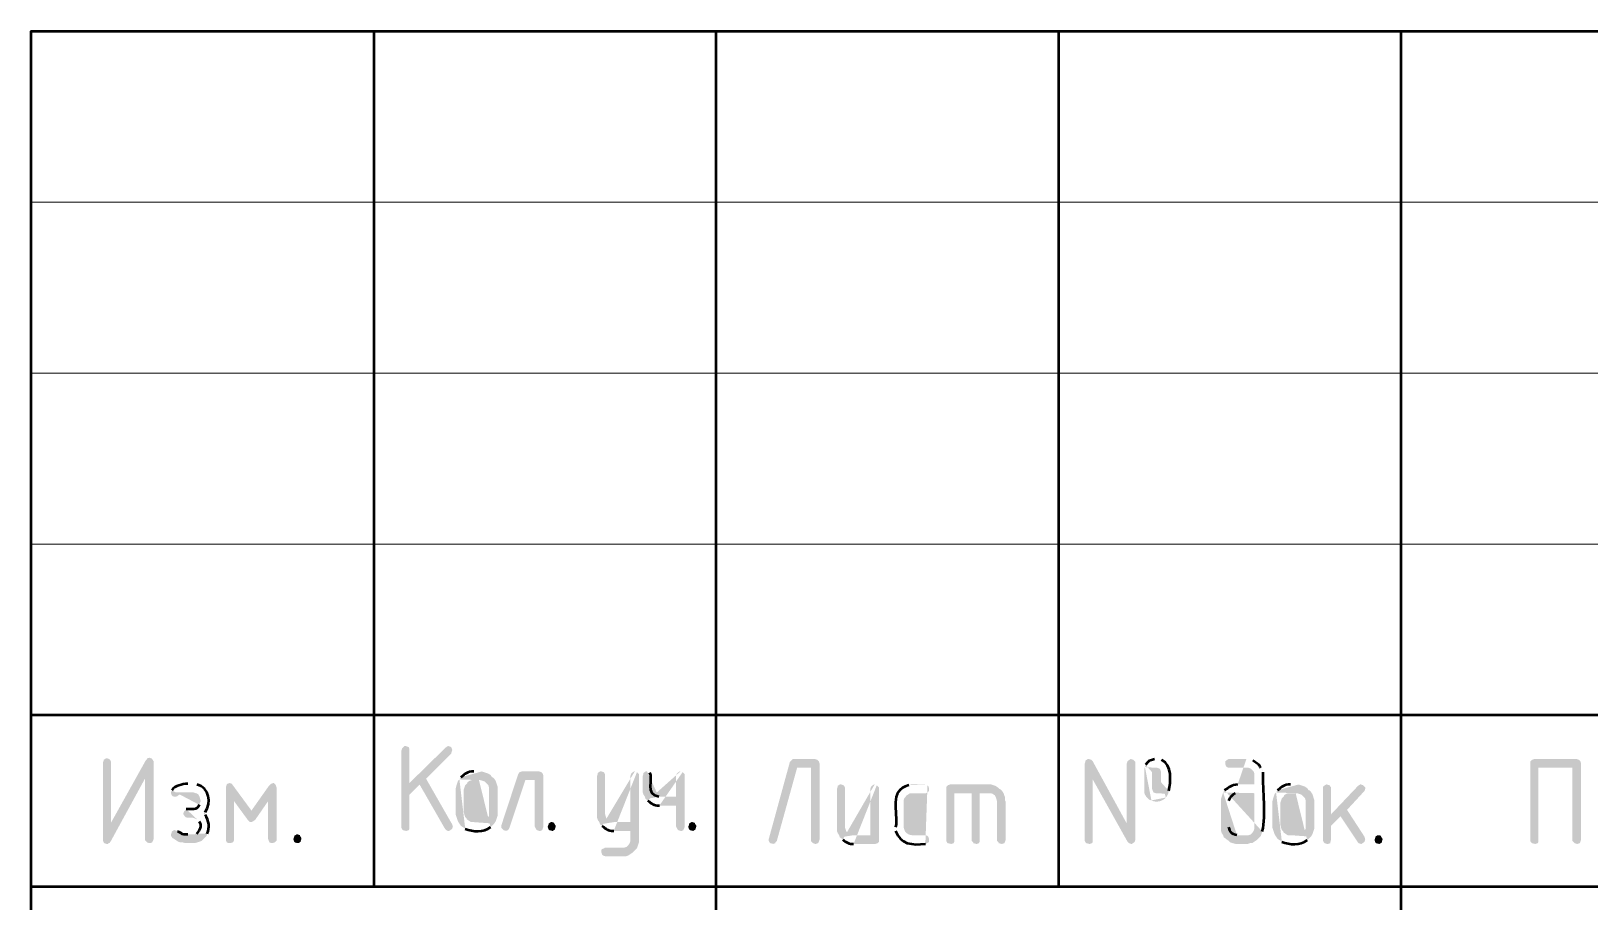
# Model space of a CAD drawing. Header units: millimetres. Extents: x -211 to 10565, y -2293 to 2244.
# Drawn here: x 4694.87 to 4740.39, y -337.96 to -312.53 of the extents above; entities that cross this region are included whole.
import ezdxf

# ---------------------------------------------------------------- set-up
doc = ezdxf.new("R2010")
doc.units = ezdxf.units.MM
doc.layers.add('PDF _Геометрия', color=7, linetype='Continuous')
doc.layers.add('PDF _Сплошная заливка', color=7, linetype='Continuous')

msp = doc.modelspace()

# ---------------------------------------------------------------- hatches: boundary and pattern name
at = {"layer": 'PDF _Сплошная заливка', "transparency": 33554559}
for points in [[(4705.811, -333.415), (4705.769, -333.415), (4705.705, -333.478), (4705.684, -333.542), (4705.684, -335.806), (4705.705, -335.848), (4705.726, -335.869), (4705.811, -335.89), (4705.832, -335.89), (4705.896, -335.869), (4705.917, -335.827), (4705.917, -334.832), (4706.213, -334.536), (4705.917, -334.494), (4705.917, -333.499), (4705.896, -333.436), (4705.874, -333.436)], [(4707.059, -333.415), (4707.038, -333.415), (4706.975, -333.457), (4705.917, -334.494), (4706.213, -334.536), (4706.954, -335.827), (4706.996, -335.869), (4707.038, -335.89), (4707.081, -335.89), (4707.144, -335.848), (4707.165, -335.827), (4707.186, -335.763), (4707.165, -335.7), (4706.403, -334.367), (4707.144, -333.626), (4707.144, -333.605), (4707.165, -333.542), (4707.165, -333.52), (4707.144, -333.457), (4707.123, -333.436)], [(4698.32, -333.753), (4698.257, -333.774), (4698.257, -333.795), (4698.214, -333.838), (4697.199, -335.658), (4696.966, -336.123), (4696.966, -336.165), (4696.987, -336.229), (4697.008, -336.25), (4697.072, -336.271), (4697.114, -336.271), (4697.135, -336.25), (4697.156, -336.25), (4697.199, -336.187), (4698.193, -334.367), (4698.447, -333.901), (4698.447, -333.859), (4698.405, -333.795), (4698.384, -333.774)], [(4697.093, -333.774), (4697.051, -333.774), (4696.987, -333.817), (4696.987, -333.838), (4696.966, -333.901), (4696.966, -336.123), (4697.199, -335.658), (4697.199, -333.859), (4697.177, -333.817), (4697.156, -333.795)], [(4698.447, -333.901), (4698.193, -334.367), (4698.193, -336.165), (4698.257, -336.229), (4698.32, -336.25), (4698.341, -336.25), (4698.405, -336.229), (4698.426, -336.187), (4698.447, -336.123)], [(4717.767, -333.795), (4717.111, -333.795), (4717.026, -333.88), (4716.412, -336.123), (4716.412, -336.187), (4716.433, -336.229), (4716.455, -336.25), (4716.539, -336.271), (4716.603, -336.25), (4716.603, -336.229), (4716.645, -336.187), (4717.238, -334.049), (4717.64, -334.049), (4717.894, -333.922), (4717.872, -333.859), (4717.83, -333.817)], [(4717.894, -333.922), (4717.64, -334.049), (4717.64, -336.187), (4717.703, -336.25), (4717.767, -336.271), (4717.788, -336.271), (4717.851, -336.25), (4717.872, -336.208), (4717.894, -336.144)], [(4725.765, -333.795), (4725.723, -333.795), (4725.659, -333.838), (4725.659, -333.859), (4725.638, -333.922), (4725.871, -334.388), (4726.887, -336.208), (4726.929, -336.25), (4726.993, -336.271), (4727.014, -336.271), (4727.077, -336.229), (4727.098, -336.208), (4727.119, -336.144), (4726.866, -335.679), (4725.871, -333.859), (4725.829, -333.817)], [(4725.638, -333.922), (4725.638, -336.187), (4725.659, -336.229), (4725.681, -336.25), (4725.765, -336.271), (4725.786, -336.271), (4725.85, -336.25), (4725.871, -336.208), (4725.871, -334.388)], [(4726.993, -333.795), (4726.971, -333.795), (4726.908, -333.838), (4726.887, -333.859), (4726.866, -333.922), (4726.866, -335.679), (4727.119, -336.144), (4727.119, -333.88), (4727.056, -333.817)], [(4740.006, -333.795), (4738.758, -333.795), (4738.694, -333.817), (4738.652, -333.859), (4738.652, -336.187), (4738.673, -336.229), (4738.694, -336.25), (4738.779, -336.271), (4738.8, -336.271), (4738.864, -336.25), (4738.885, -336.208), (4738.885, -334.049), (4739.879, -334.049), (4740.133, -333.922), (4740.112, -333.859), (4740.07, -333.817)], [(4740.133, -333.922), (4739.879, -334.049), (4739.879, -336.187), (4739.943, -336.25), (4740.006, -336.271), (4740.027, -336.271), (4740.091, -336.25), (4740.112, -336.208), (4740.133, -336.144)], [(4700.669, -334.494), (4700.605, -334.515), (4700.584, -334.536), (4700.563, -334.6), (4700.563, -334.642), (4700.796, -335.023), (4701.198, -335.573), (4701.304, -335.298), (4700.775, -334.578), (4700.732, -334.515)], [(4701.939, -334.494), (4701.875, -334.515), (4701.812, -334.578), (4701.304, -335.298), (4701.198, -335.573), (4701.261, -335.636), (4701.304, -335.636), (4701.346, -335.615), (4701.41, -335.573), (4701.79, -335.023), (4702.044, -334.642), (4702.023, -334.578), (4702.002, -334.536), (4701.96, -334.494)], [(4709.704, -334.155), (4709.197, -334.155), (4709.133, -334.176), (4709.091, -334.24), (4708.604, -335.721), (4708.604, -335.806), (4708.668, -335.869), (4708.731, -335.89), (4708.795, -335.869), (4708.837, -335.806), (4709.302, -334.409), (4709.577, -334.409), (4709.831, -334.282), (4709.81, -334.219), (4709.768, -334.176)], [(4709.831, -334.282), (4709.577, -334.409), (4709.577, -335.763), (4709.62, -335.848), (4709.641, -335.869), (4709.704, -335.89), (4709.747, -335.89), (4709.789, -335.869), (4709.81, -335.827), (4709.831, -335.763)], [(4711.524, -334.155), (4711.482, -334.155), (4711.418, -334.197), (4711.418, -334.219), (4711.397, -334.282), (4711.397, -335.509), (4711.418, -335.573), (4711.461, -335.636), (4711.482, -335.7), (4711.884, -335.636), (4711.863, -335.636), (4711.778, -335.615), (4711.715, -335.573), (4711.672, -335.531), (4711.63, -335.404), (4711.63, -334.24), (4711.609, -334.197), (4711.588, -334.176)], [(4718.528, -334.536), (4718.486, -334.536), (4718.423, -334.578), (4718.423, -334.6), (4718.401, -334.663), (4718.401, -335.89), (4718.423, -335.954), (4718.465, -336.017), (4718.486, -336.081), (4718.888, -336.017), (4718.867, -336.017), (4718.782, -335.996), (4718.719, -335.954), (4718.676, -335.911), (4718.634, -335.785), (4718.634, -334.621), (4718.613, -334.578), (4718.592, -334.557)], [(4722.824, -334.536), (4721.702, -334.536), (4721.639, -334.557), (4721.597, -334.6), (4721.597, -336.187), (4721.618, -336.229), (4721.639, -336.25), (4721.724, -336.271), (4721.745, -336.271), (4721.808, -336.25), (4721.829, -336.208), (4721.829, -334.79), (4722.824, -334.79), (4723.226, -334.726), (4723.184, -334.684), (4723.141, -334.663), (4723.099, -334.621), (4723.036, -334.578), (4722.909, -334.536)], [(4732.706, -334.536), (4732.685, -334.536), (4732.621, -334.578), (4732.6, -334.6), (4732.6, -336.187), (4732.621, -336.229), (4732.642, -336.25), (4732.706, -336.271), (4732.748, -336.271), (4732.812, -336.25), (4732.812, -336.208), (4732.833, -336.144), (4732.833, -335.742), (4733.108, -335.467), (4732.833, -335.404), (4732.833, -334.621), (4732.79, -334.578), (4732.79, -334.557)], [(4733.7, -334.536), (4733.679, -334.536), (4733.616, -334.578), (4732.833, -335.404), (4733.108, -335.467), (4733.616, -336.229), (4733.637, -336.25), (4733.7, -336.271), (4733.722, -336.271), (4733.785, -336.229), (4733.806, -336.208), (4733.827, -336.144), (4733.806, -336.06), (4733.298, -335.277), (4733.785, -334.748), (4733.806, -334.726), (4733.827, -334.663), (4733.827, -334.621), (4733.764, -334.557)], [(4698.955, -334.769), (4698.955, -334.79), (4698.976, -334.853), (4698.997, -334.875), (4699.061, -334.896), (4699.082, -334.896), (4699.145, -334.875), (4699.167, -334.853), (4699.23, -334.811), (4699.294, -334.79), (4699.378, -334.769), (4699.569, -334.769)], [(4700.563, -334.642), (4700.563, -336.187), (4700.584, -336.229), (4700.648, -336.25), (4700.69, -336.25), (4700.754, -336.229), (4700.775, -336.208), (4700.796, -336.165), (4700.796, -335.023)], [(4702.044, -334.642), (4701.79, -335.023), (4701.79, -336.123), (4701.812, -336.187), (4701.833, -336.229), (4701.896, -336.25), (4701.917, -336.25), (4701.981, -336.229), (4702.044, -336.165), (4702.044, -336.123)], [(4722.57, -334.79), (4722.337, -334.79), (4722.337, -336.187), (4722.38, -336.229), (4722.38, -336.25), (4722.464, -336.271), (4722.485, -336.271), (4722.549, -336.25), (4722.57, -336.208), (4722.57, -336.144)], [(4723.226, -334.726), (4722.824, -334.79), (4722.887, -334.79), (4722.951, -334.811), (4723.014, -334.853), (4723.036, -334.896), (4723.057, -334.959), (4723.078, -335.044), (4723.078, -336.187), (4723.12, -336.229), (4723.12, -336.25), (4723.205, -336.271), (4723.226, -336.271), (4723.289, -336.25), (4723.311, -336.208), (4723.332, -336.144), (4723.332, -335.044), (4723.311, -335.002), (4723.311, -334.917), (4723.268, -334.79)], [(4709.958, -335.763), (4709.98, -335.7), (4709.98, -335.679), (4710.043, -335.636), (4710.085, -335.636), (4710.149, -335.658), (4710.149, -335.679), (4710.191, -335.742), (4710.191, -335.763), (4710.17, -335.827), (4710.17, -335.848), (4710.106, -335.89), (4710.085, -335.89), (4710.001, -335.869), (4709.98, -335.848), (4709.958, -335.785)], [(4714.063, -335.763), (4714.085, -335.7), (4714.085, -335.679), (4714.148, -335.636), (4714.19, -335.636), (4714.254, -335.658), (4714.254, -335.679), (4714.296, -335.742), (4714.296, -335.763), (4714.275, -335.827), (4714.275, -335.848), (4714.212, -335.89), (4714.19, -335.89), (4714.106, -335.869), (4714.085, -335.848), (4714.063, -335.785)], [(4702.531, -336.123), (4702.552, -336.06), (4702.552, -336.038), (4702.616, -335.996), (4702.658, -335.996), (4702.722, -336.017), (4702.722, -336.038), (4702.764, -336.102), (4702.764, -336.123), (4702.743, -336.187), (4702.743, -336.208), (4702.679, -336.25), (4702.658, -336.25), (4702.573, -336.229), (4702.552, -336.208), (4702.531, -336.144)], [(4734.102, -336.144), (4734.124, -336.081), (4734.124, -336.06), (4734.187, -336.017), (4734.229, -336.017), (4734.293, -336.038), (4734.293, -336.06), (4734.335, -336.123), (4734.335, -336.144), (4734.314, -336.208), (4734.314, -336.229), (4734.251, -336.271), (4734.229, -336.271), (4734.145, -336.25), (4734.124, -336.229), (4734.102, -336.165)]]:
    msp.add_hatch(color=256, dxfattribs=at).paths.add_polyline_path(points)
h = msp.add_hatch(color=256, dxfattribs=at)
h.paths.add_polyline_path([(4727.395, -334.028), (4727.373, -334.092), (4727.373, -334.769), (4727.395, -334.832), (4727.437, -334.896), (4727.522, -334.98), (4727.585, -335.002)], flags=0)
h.paths.add_polyline_path([(4727.585, -335.002, 0.327765), (4728.008, -334.917)], flags=0)
h.paths.add_polyline_path([(4728.008, -334.917), (4728.051, -334.853), (4728.072, -334.811), (4727.733, -334.79), (4727.712, -334.79), (4727.648, -334.769), (4727.627, -334.726), (4727.606, -334.663), (4727.606, -334.134), (4727.648, -334.071), (4727.67, -334.071), (4727.733, -334.049)], flags=0)
h = msp.add_hatch(color=256, dxfattribs=at)
h.paths.add_polyline_path([(4727.733, -333.795), (4727.67, -333.795)], flags=0)
h.paths.add_polyline_path([(4727.416, -333.965), (4727.395, -334.028), (4727.733, -334.049), (4727.754, -334.049), (4727.818, -334.071), (4727.839, -334.092), (4727.86, -334.155), (4727.86, -334.705), (4727.797, -334.769), (4727.733, -334.79), (4728.072, -334.811), (4728.093, -334.726)], flags=0)
h.paths.add_polyline_path([(4727.881, -333.817), (4727.818, -333.795)], flags=0)
h = msp.add_hatch(color=256, dxfattribs=at)
h.paths.add_polyline_path([(4730.357, -333.795), (4729.828, -333.795), (4729.765, -333.838), (4729.743, -333.859), (4729.743, -333.944), (4729.765, -334.007), (4729.786, -334.028), (4729.849, -334.049), (4730.421, -334.049), (4730.484, -334.071), (4730.569, -334.155), (4730.59, -334.219), (4730.59, -334.536), (4730.103, -334.536)], flags=0)
h.paths.add_polyline_path([(4729.722, -334.705), (4729.68, -334.769), (4730.59, -334.79), (4730.59, -335.827), (4730.569, -335.89), (4730.526, -335.954), (4730.484, -335.996), (4730.421, -336.017), (4730.103, -336.017), (4730.78, -336.038), (4730.823, -335.911)], flags=0)
h.paths.add_polyline_path([(4730.844, -334.176), (4730.823, -334.113), (4730.78, -334.049)], flags=0)
h.paths.add_polyline_path([(4730.547, -333.838), (4730.421, -333.795)], flags=0)
h = msp.add_hatch(color=256, dxfattribs=at)
h.paths.add_polyline_path([(4699.569, -334.515), (4699.442, -334.515)], flags=0)
h.paths.add_polyline_path([(4698.976, -334.705), (4698.955, -334.769), (4699.611, -334.769), (4699.674, -334.79), (4699.696, -334.79), (4699.759, -334.832), (4699.78, -334.875), (4699.801, -334.938), (4699.823, -335.023), (4699.801, -335.065), (4699.78, -335.129)], flags=0)
h.paths.add_polyline_path([(4699.399, -335.255), (4699.357, -335.298), (4699.336, -335.319), (4699.315, -335.382), (4699.315, -335.404), (4699.357, -335.467), (4699.378, -335.488), (4699.442, -335.509), (4699.59, -335.509), (4699.717, -335.552), (4699.78, -335.615)], flags=0)
h.paths.add_polyline_path([(4699.696, -335.975), (4699.632, -335.996), (4699.442, -335.996), (4699.992, -336.038), (4700.013, -335.975)], flags=0)
h.paths.add_polyline_path([(4699.949, -335.425), (4699.907, -335.382), (4699.949, -335.34)], flags=0)
h.paths.add_polyline_path([(4699.717, -334.536), (4699.653, -334.515)], flags=0)
h = msp.add_hatch(color=256, dxfattribs=at)
h.paths.add_polyline_path([(4707.377, -334.388), (4707.334, -334.43), (4707.292, -334.557), (4707.271, -334.642), (4707.271, -335.425), (4707.334, -335.615), (4707.419, -335.742), (4707.546, -335.827)], flags=0)
h.paths.add_polyline_path([(4708.287, -335.785), (4708.392, -335.679), (4707.8, -335.636), (4707.715, -335.636), (4707.588, -335.552), (4707.588, -335.531), (4707.546, -335.488), (4707.525, -335.425), (4707.504, -335.34), (4707.504, -334.684), (4707.546, -334.557), (4707.61, -334.494), (4707.61, -334.473), (4707.673, -334.43), (4707.737, -334.409), (4707.948, -334.409)], flags=0)
h = msp.add_hatch(color=256, dxfattribs=at)
h.paths.add_polyline_path([(4707.948, -334.155), (4707.8, -334.155)], flags=0)
h.paths.add_polyline_path([(4707.419, -334.324), (4707.377, -334.388), (4707.948, -334.409), (4707.99, -334.409), (4708.054, -334.43), (4708.117, -334.451), (4708.16, -334.494), (4708.181, -334.515), (4708.223, -334.557), (4708.244, -334.642), (4708.244, -335.446), (4708.202, -335.509), (4708.16, -335.552), (4708.16, -335.573), (4708.096, -335.615), (4708.033, -335.636), (4707.8, -335.636), (4708.392, -335.679), (4708.435, -335.615), (4708.498, -335.425), (4708.498, -334.621), (4708.435, -334.43), (4708.392, -334.367), (4708.35, -334.324), (4708.329, -334.324), (4708.287, -334.261), (4708.223, -334.219), (4708.096, -334.176), (4708.033, -334.155)], flags=0)
h = msp.add_hatch(color=256, dxfattribs=at)
h.paths.add_polyline_path([(4712.498, -334.155), (4712.476, -334.155), (4712.413, -334.197), (4712.392, -334.219), (4712.371, -334.282), (4712.371, -335.636), (4711.884, -335.636), (4711.482, -335.7), (4711.545, -335.742)], flags=0)
h.paths.add_polyline_path([(4711.884, -335.89), (4712.371, -335.89), (4712.371, -336.187), (4712.349, -336.25), (4712.307, -336.314), (4712.265, -336.356), (4712.201, -336.377), (4711.63, -336.377), (4711.609, -336.398), (4711.545, -336.419), (4711.524, -336.44), (4711.524, -336.525), (4711.545, -336.589), (4711.567, -336.61), (4711.63, -336.631), (4712.244, -336.631), (4712.307, -336.61), (4712.434, -336.525), (4712.561, -336.398), (4712.625, -336.208), (4712.625, -334.24), (4712.561, -334.176)], flags=0)
h = msp.add_hatch(color=256, dxfattribs=at)
h.paths.add_polyline_path([(4712.857, -334.155), (4712.815, -334.155), (4712.752, -334.197), (4712.752, -334.219), (4712.73, -334.282), (4712.73, -334.769), (4712.752, -334.832), (4712.794, -334.896), (4712.815, -334.959), (4713.217, -334.896), (4713.196, -334.896)], flags=0)
h.paths.add_polyline_path([(4712.942, -334.197), (4712.921, -334.176)], flags=0)
h = msp.add_hatch(color=256, dxfattribs=at)
h.paths.add_polyline_path([(4713.831, -334.155), (4713.81, -334.155), (4713.746, -334.197), (4713.725, -334.219), (4713.704, -334.282), (4713.704, -334.896), (4713.217, -334.896), (4712.815, -334.959), (4712.879, -335.002)], flags=0)
h.paths.add_polyline_path([(4713.217, -335.15), (4713.704, -335.15), (4713.704, -335.763), (4713.746, -335.848), (4713.767, -335.869), (4713.831, -335.89), (4713.873, -335.89), (4713.915, -335.869), (4713.937, -335.827), (4713.958, -335.763), (4713.958, -334.24), (4713.915, -334.197), (4713.894, -334.176)], flags=0)
h = msp.add_hatch(color=256, dxfattribs=at)
h.paths.add_polyline_path([(4719.502, -334.536), (4719.481, -334.536), (4719.417, -334.578), (4719.396, -334.6), (4719.375, -334.663), (4719.375, -336.017), (4718.888, -336.017), (4718.486, -336.081), (4718.55, -336.123), (4718.571, -336.144)], flags=0)
h.paths.add_polyline_path([(4718.888, -336.271), (4719.523, -336.271), (4719.586, -336.25), (4719.629, -336.208), (4719.629, -334.621), (4719.565, -334.557)], flags=0)
h = msp.add_hatch(color=256, dxfattribs=at)
h.paths.add_polyline_path([(4720.983, -334.536), (4720.56, -334.536), (4720.496, -334.557)], flags=0)
h.paths.add_polyline_path([(4720.115, -335.785), (4720.115, -335.89)], flags=0)
h.paths.add_polyline_path([(4720.983, -336.271), (4721.004, -336.271), (4721.068, -336.229), (4721.089, -336.208), (4721.089, -336.123), (4721.068, -336.06), (4721.046, -336.038), (4720.983, -336.017), (4720.581, -336.017), (4720.496, -335.996), (4720.433, -335.954), (4720.39, -335.911), (4720.348, -335.785), (4720.348, -335.002), (4720.369, -334.938), (4720.39, -334.917), (4720.433, -334.853), (4720.475, -334.832), (4720.539, -334.79), (4721.004, -334.79), (4721.068, -334.748), (4721.089, -334.726), (4721.089, -334.642), (4721.068, -334.578), (4721.046, -334.557)], flags=0)
h = msp.add_hatch(color=256, dxfattribs=at)
h.paths.add_polyline_path([(4731.796, -334.536), (4731.648, -334.536)], flags=0)
h.paths.add_polyline_path([(4731.267, -334.705), (4731.225, -334.769), (4731.796, -334.79), (4731.838, -334.79), (4731.965, -334.832), (4732.071, -334.938), (4732.092, -335.023), (4732.092, -335.827), (4732.05, -335.89), (4732.008, -335.933), (4732.008, -335.954), (4731.944, -335.996), (4731.881, -336.017), (4731.648, -336.017), (4732.24, -336.06), (4732.283, -335.996), (4732.346, -335.806), (4732.346, -335.002), (4732.283, -334.811), (4732.24, -334.748), (4732.198, -334.705), (4732.177, -334.705), (4732.134, -334.642), (4732.071, -334.6), (4731.881, -334.536)], flags=0)
h = msp.add_hatch(color=256, dxfattribs=at)
h.paths.add_polyline_path([(4729.68, -334.769), (4729.616, -334.959), (4729.616, -335.89), (4729.638, -335.954), (4729.68, -336.017), (4729.701, -336.081), (4729.765, -336.123), (4729.786, -336.144), (4729.849, -336.187), (4729.891, -336.229), (4729.955, -336.25), (4730.04, -336.271), (4730.399, -336.271), (4730.463, -336.25), (4730.526, -336.25), (4730.653, -336.165), (4730.78, -336.038), (4730.103, -336.017), (4730.082, -336.017)], flags=0)
h.paths.add_polyline_path([(4729.849, -335.785), (4729.849, -335.002)], flags=0)
h.paths.add_polyline_path([(4730.04, -334.79), (4730.59, -334.79)], flags=0)
h = msp.add_hatch(color=256, dxfattribs=at)
h.paths.add_polyline_path([(4731.225, -334.769), (4731.182, -334.811), (4731.14, -334.938), (4731.119, -335.023), (4731.119, -335.806), (4731.182, -335.996), (4731.267, -336.123), (4731.394, -336.208)], flags=0)
h.paths.add_polyline_path([(4732.134, -336.165), (4732.24, -336.06), (4731.648, -336.017), (4731.563, -336.017), (4731.436, -335.933), (4731.436, -335.911), (4731.394, -335.869), (4731.373, -335.806), (4731.352, -335.721), (4731.352, -335.065), (4731.394, -334.938), (4731.457, -334.875), (4731.457, -334.853), (4731.521, -334.811), (4731.584, -334.79), (4731.796, -334.79)], flags=0)
h = msp.add_hatch(color=256, dxfattribs=at)
h.paths.add_polyline_path([(4699.061, -335.869), (4699.04, -335.869), (4698.976, -335.911), (4698.976, -335.933), (4698.955, -335.996), (4698.955, -336.038), (4698.997, -336.102), (4699.04, -336.123), (4699.167, -336.208), (4699.23, -336.229), (4699.294, -336.229), (4699.378, -336.25), (4699.632, -336.25), (4699.717, -336.229), (4699.844, -336.187), (4699.928, -336.102), (4699.949, -336.081), (4699.992, -336.038), (4699.442, -335.996)], flags=0)
h.paths.add_polyline_path([(4699.145, -335.911), (4699.124, -335.89)], flags=0)

# ---------------------------------------------------------------- linework, layer by layer
at = {"layer": 'PDF _Геометрия', "lineweight": 50}
msp.add_lwpolyline([(4694.871, -367.504), (4694.871, -312.529), (4879.813, -312.529), (4879.813, -367.504)], close=True, dxfattribs=at)
at = {"layer": 'PDF _Геометрия', "lineweight": 25}
msp.add_lwpolyline([(4694.871, -312.529), (4694.871, -367.504)], dxfattribs=at)
at = {"layer": 'PDF _Геометрия', "lineweight": 50}
for points in [[(4704.88, -312.529), (4704.88, -337.52)], [(4714.868, -312.529), (4714.868, -367.504)], [(4724.876, -312.529), (4724.876, -337.52)], [(4734.864, -312.529), (4734.864, -367.504)], [(4694.871, -332.505), (4759.855, -332.505)], [(4694.871, -337.52), (4759.855, -337.52), (4879.813, -337.52)]]:
    msp.add_lwpolyline(points, dxfattribs=at)
at = {"layer": 'PDF _Геометрия', "lineweight": 20}
for points in [[(4694.871, -317.523), (4759.855, -317.523)], [(4694.871, -322.517), (4759.855, -322.517)], [(4694.871, -327.511), (4759.855, -327.511)]]:
    msp.add_lwpolyline(points, dxfattribs=at)
at = {"layer": 'PDF _Геометрия', "lineweight": 50}
for points in [[(4727.67, -333.795), (4727.542, -333.839), (4727.488, -333.837), (4727.416, -333.965)], [(4728.093, -334.726), (4728.148, -334.462), (4728.206, -333.959), (4727.881, -333.817)], [(4730.78, -334.049), (4730.752, -333.962), (4730.619, -333.886), (4730.547, -333.838)], [(4699.442, -334.515), (4699.278, -334.527), (4699.075, -334.566), (4698.976, -334.705)], [(4699.949, -335.34), (4700.159, -335.072), (4700.063, -334.636), (4699.717, -334.536)], [(4707.8, -334.155), (4707.582, -334.156), (4707.562, -334.226), (4707.419, -334.324)], [(4713.196, -334.896), (4712.811, -334.845), (4713.035, -334.346), (4712.942, -334.197)], [(4730.103, -334.536), (4729.918, -334.556), (4729.856, -334.61), (4729.722, -334.705)], [(4730.823, -335.911), (4730.944, -335.402), (4730.837, -334.737), (4730.844, -334.176)], [(4731.648, -334.536), (4731.43, -334.537), (4731.41, -334.607), (4731.267, -334.705)], [(4720.496, -334.557), (4719.899, -334.712), (4720.195, -335.326), (4720.115, -335.785)], [(4729.849, -335.002), (4729.885, -334.885), (4729.937, -334.848), (4730.04, -334.79)], [(4699.78, -335.129), (4699.689, -335.315), (4699.572, -335.24), (4699.399, -335.255)], [(4700.013, -335.975), (4700.09, -335.776), (4700.069, -335.602), (4699.949, -335.425)], [(4712.879, -335.002), (4713.004, -335.102), (4713.036, -335.152), (4713.217, -335.15)], [(4699.78, -335.615), (4699.853, -335.762), (4699.808, -335.861), (4699.696, -335.975)], [(4707.546, -335.827), (4707.777, -335.923), (4708.075, -335.932), (4708.287, -335.785)], [(4711.545, -335.742), (4711.671, -335.843), (4711.703, -335.892), (4711.884, -335.89)], [(4720.115, -335.89), (4720.254, -336.287), (4720.594, -336.314), (4720.983, -336.271)], [(4730.082, -336.017), (4729.92, -335.989), (4729.885, -335.924), (4729.849, -335.785)], [(4699.442, -335.996), (4699.221, -336.009), (4699.311, -335.954), (4699.145, -335.911)], [(4718.571, -336.144), (4718.661, -336.22), (4718.762, -336.287), (4718.888, -336.271)], [(4731.394, -336.208), (4731.625, -336.304), (4731.923, -336.313), (4732.134, -336.165)]]:
    msp.add_open_spline(points, degree=3, dxfattribs=at)

doc.saveas('drawing.dxf')
